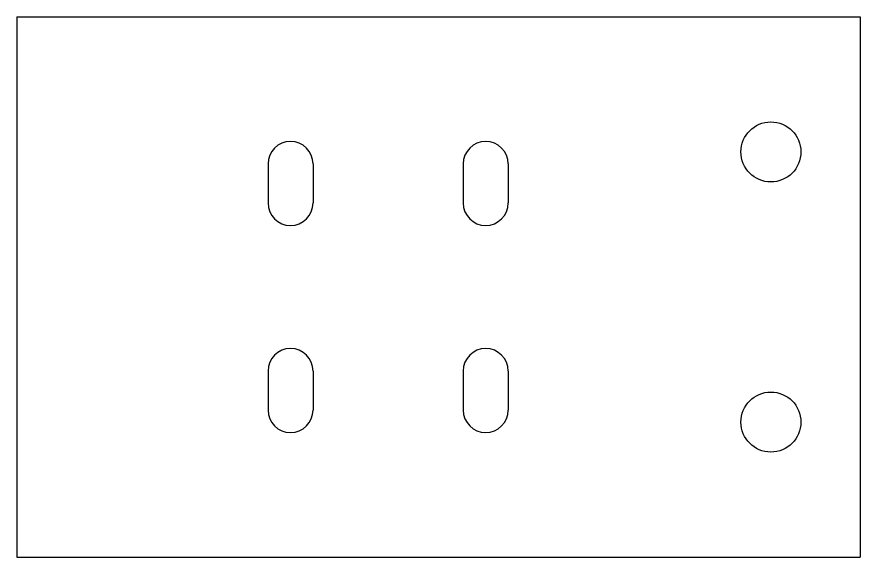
# Model space of a CAD drawing. Extents: x -521 to 4146, y -1144 to 297.
# Drawn here: x 3865.3 to 4146.1, y -1144 to -964 of the extents above; entities that cross this region are included whole.
import ezdxf

# ---------------------------------------------------------------- set-up
doc = ezdxf.new("R2010")
doc.units = 0
doc.linetypes.add('SLD-CONTINUA', pattern=[0])
doc.layers.get('0').update_dxf_attribs({"linetype": 'CONTINUOUS'})

msp = doc.modelspace()

# ---------------------------------------------------------------- linework, layer by layer
for p, q in [((3865.25782274, -964.02803803), (3865.25782274, -1144.02804519)), ((3865.25782274, -964.02803803), (4146.12653033, -964.02803803)), ((4146.12653033, -964.02803803), (4146.12653033, -1144.02804519)), ((3948.90970276, -1013.02804519), (3948.90970276, -1026.02804519)), ((3963.90970276, -1013.02804519), (3963.90970276, -1026.02804519)), ((4013.90970276, -1013.02804519), (4013.90970276, -1026.02804519)), ((4028.90970276, -1013.02804519), (4028.90970276, -1026.02804519)), ((3948.90970276, -1082.02804519), (3948.90970276, -1095.02804519)), ((3963.90970276, -1082.02804519), (3963.90970276, -1095.02804519)), ((4013.90970276, -1082.02804519), (4013.90970276, -1095.02804519)), ((4028.90970276, -1082.02804519), (4028.90970276, -1095.02804519)), ((3865.25782274, -1144.02804519), (4146.12653033, -1144.02804519))]:
    msp.add_line(p, q)
at = {"color": 7, "linetype": 'SLD-CONTINUA'}
for centre in [(4116.40970276, -1009.02804519), (4116.40970276, -1099.02804519)]:
    msp.add_circle(centre, 10, dxfattribs=at)
msp.add_arc((3956.40970276, -1013.02804519), 7.5, 0, 180, dxfattribs=at)
at = {"linetype": 'SLD-CONTINUA'}
for centre, start, end in [((4021.40970276, -1013.02804519), 0, 180), ((3956.40970276, -1026.02804519), 180, 0), ((4021.40970276, -1026.02804519), 180, 0), ((3956.40970276, -1082.02804519), 0, 180), ((4021.40970276, -1082.02804519), 0, 180), ((3956.40970276, -1095.02804519), 180, 0), ((4021.40970276, -1095.02804519), 180, 0)]:
    msp.add_arc(centre, 7.5, start, end, dxfattribs=at)

doc.saveas('drawing.dxf')
